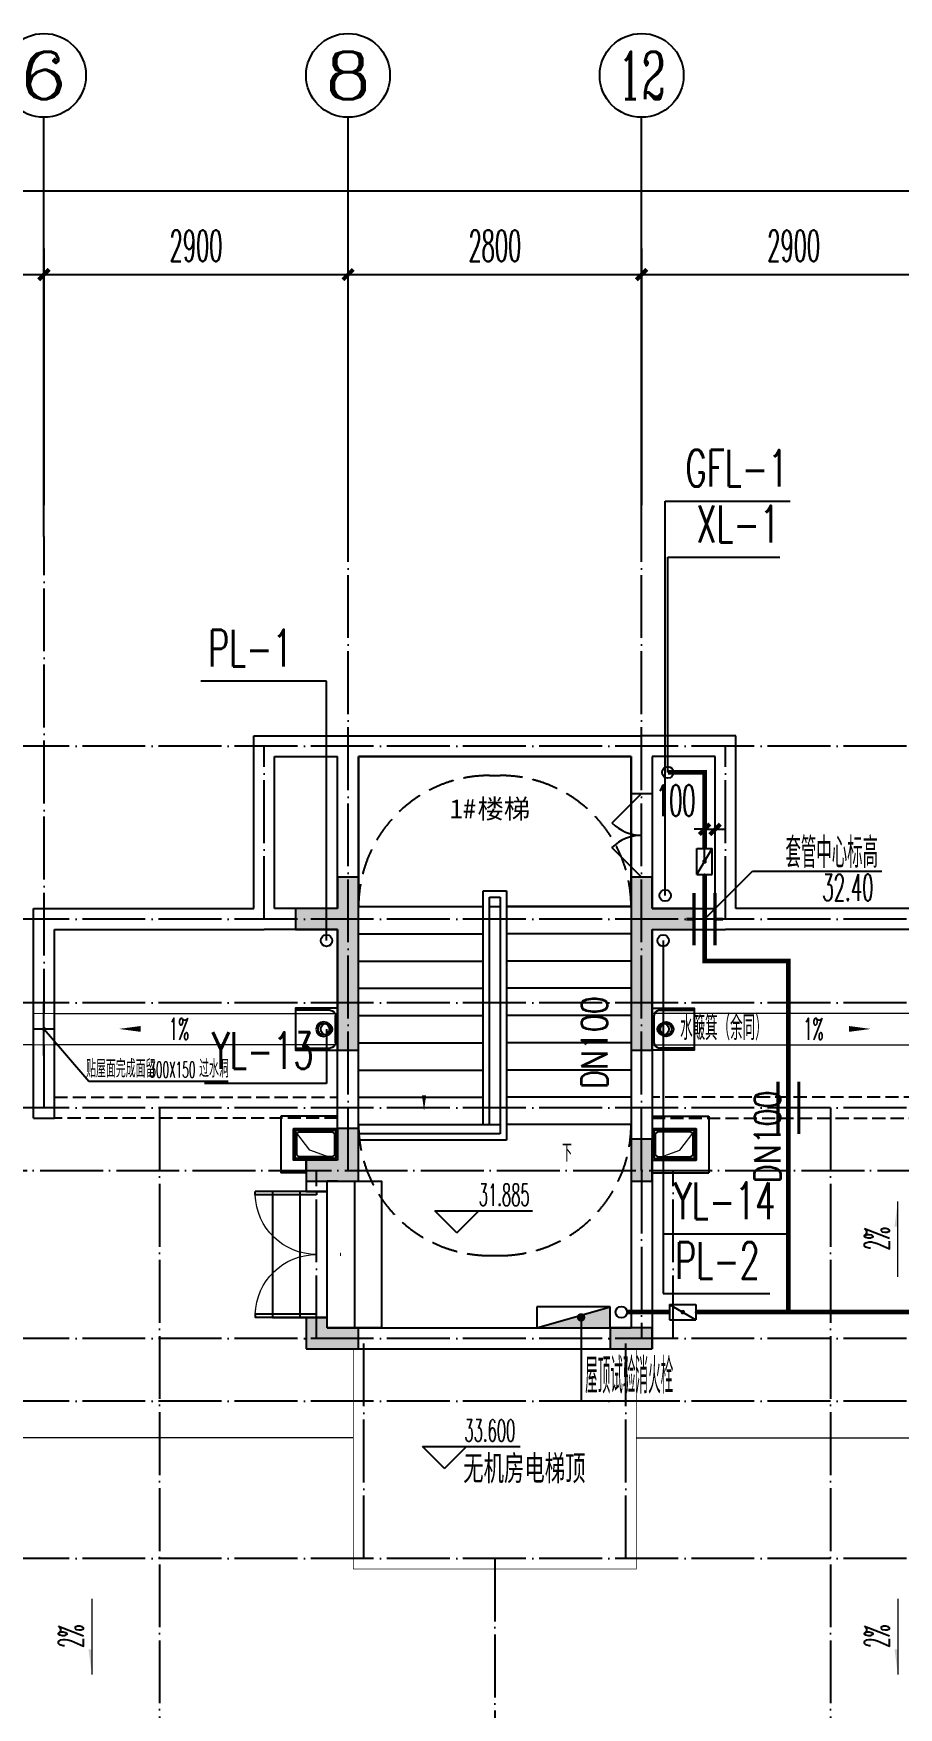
# Model space of a CAD drawing. Extents: x 27938 to 1507990, y 110129 to 923079.
# Drawn here: x 836017 to 844267, y 289993 to 305965 of the extents above; entities that cross this region are included whole.
import ezdxf
from ezdxf.enums import TextEntityAlignment as Align

# ---------------------------------------------------------------- set-up
doc = ezdxf.new("R2010")
doc.units = 0
doc.header["$LTSCALE"] = 1000
doc.header["$MEASUREMENT"] = 0
for name, pattern in [('__DASH', [0.35, 0.25, -0.1]), ('DASH', [0.35, 0.25, -0.1]), ('DOTE', [2.42, 2, -0.2, 0.02, -0.2])]:
    doc.linetypes.add(name, pattern=pattern)
for name, color, linetype in [('$RECOVER_210609100354-0', 7, 'Continuous'), ('AXIS', 3, 'Continuous'), ('AXIS_TEXT', 7, 'Continuous'), ('COLUMN', 9, 'Continuous'), ('DIM_ELEV', 3, 'Continuous'), ('DIM_LEAD', 3, 'Continuous'), ('DIM_SYMB', 3, 'Continuous'), ('DIM_不分区消火栓', 1, 'Continuous'), ('DIM_管井排水', 5, 'Continuous'), ('DIM_雨水', 4, 'Continuous'), ('DIM_餐饮排水', 31, 'Continuous'), ('DOOR_FIRE_TEXT', 7, 'Continuous'), ('DOTE', 1, 'Continuous'), ('EQUIP_消火栓', 7, 'Continuous'), ('LVTRY', 6, 'Continuous'), ('PIPE-不分区消火栓', 1, 'TG_X'), ('PUB_HATCH', 8, 'Continuous'), ('PUB_TEXT', 4, 'Continuous'), ('S-COLU-LINE1', 6, 'Continuous'), ('STAIR', 2, 'Continuous'), ('TEXT_不分区消火栓', 7, 'Continuous'), ('VALVE_不分区消火栓', 7, 'Continuous'), ('VPIPE-不分区消火栓', 1, 'Continuous'), ('VPIPE-管井排水', 210, 'GF'), ('VPIPE-雨水', 4, 'Y'), ('VPIPE-餐饮排水', 41, 'P'), ('WALL', 9, 'Continuous'), ('WINDOW', 4, 'Continuous'), ('机电标识类', 1, 'Continuous'), ('污水', 3, 'Continuous'), ('管', 193, 'Continuous')]:
    doc.layers.add(name, color=color, linetype=linetype)
doc.layers.add('平面-排水沟', color=86, linetype='Continuous', lineweight=15)
doc.layers.add('立面-洞口示意', color=152, linetype='Continuous', lineweight=13)
doc.styles.add('_TCH_AXIS', font='COMPLEX', dxfattribs={"bigfont": 'GBCBIG'})
doc.styles.add('_TCH_DIM', font='SIMPLEX.shx', dxfattribs={"width": 0.7, "bigfont": 'GBCBIG.shx'})
doc.styles.add('_TCH_DIM_T3', font='SIMPLEX.shx', dxfattribs={"width": 0.494118, "bigfont": 'GBCBIG.shx'})
doc.styles.add('_TCH_WINDOW', font='SIMPLEX.shx', dxfattribs={"width": 0.7, "height": 3.5, "bigfont": 'GBCBIG.shx'})
doc.styles.add('_TWT_PIPEDN', font='SIMPLEX', dxfattribs={"width": 0.8, "height": 3.5, "bigfont": 'HZTXT'})
doc.styles.add('_TWT_SERIAL', font='SIMPLEX', dxfattribs={"width": 0.8, "height": 3.5, "bigfont": 'HZTXT'})
doc.styles.add('COMPLEX', font='COMPLEX')
doc.styles.add('DIM_FONT_T3', font='SIMPLEX', dxfattribs={"width": 0.705882, "bigfont": 'GBCBIG'})
doc.styles.get("Standard").update_dxf_attribs({"font": 'gbenor.shx', "bigfont": 'gbcbig.shx'})
doc.styles.add('TG_LINETYPE', font='SIMPLEX', dxfattribs={"width": 0.8, "height": 3, "bigfont": 'HZTXT'})
doc.styles.add('黑体', font='simhei.ttf')
doc.linetypes.add('GF', pattern='A,3,-0.2,["GF",Standard,S=0.25,R=0,X=-0.1,Y=-0.115],-0.35', length=3.55)
doc.linetypes.add('P', pattern='A,3,-0.2,["P",Standard,S=0.25,R=0,X=-0.1,Y=-0.115],-0.2', length=3.4)
doc.linetypes.add('TG_X', pattern='A,2,-0.229,["X",TG_LINETYPE,S=0.1,R=0,X=-0.229,Y=-0.15],0', length=2.229)
doc.linetypes.add('Y', pattern='A,3,-0.2,["Y",Standard,S=0.25,R=0,X=-0.1,Y=-0.115],-0.2', length=3.4)
doc.dimstyles.new('_TCH_ARCH&&100', dxfattribs={"dimtxt": 297.5, "dimasz": 100, "dimexe": 250, "dimexo": 300, "dimgap": 126.25, "dimtad": 1, "dimdec": 0, "dimzin": 0, "dimdsep": 46, "dimtxsty": '_TCH_DIM_T3', "dimblk": 'ARCHTICK', "dimcen": 0.09, "dimclrt": 4, "dimazin": 2, "dimtfac": 1, "dimtdec": 0, "dimtix": 1, "dimtmove": 2, "dimatfit": 3, "dimfxl": 100, "dimtolj": 1, "dimtzin": 0, "dimarcsym": 0})
doc.dimstyles.new('_TWT_ARCH&&100', dxfattribs={"dimtxt": 297.5, "dimasz": 100, "dimexe": 250, "dimexo": 300, "dimgap": 126.25, "dimtad": 1, "dimdec": 0, "dimzin": 0, "dimdsep": 46, "dimtxsty": '_TCH_DIM_T3', "dimblk": 'ARCHTICK', "dimcen": 0.09, "dimclrt": 7, "dimazin": 2, "dimtfac": 1, "dimtdec": 0, "dimtix": 1, "dimtmove": 2, "dimatfit": 3, "dimfxl": 1, "dimtolj": 1, "dimtzin": 0, "dimarcsym": 0})

# ---------------------------------------------------------------- blocks, each defined once
blk = doc.blocks.new('GDGDGDSDA')
at = {"layer": 'DOTE', "color": 0, "linetype": 'DOTE', "ltscale": 0.3}
for p, q in [((427535, 370658), (427535, 376108)), ((430435, 370059), (430435, 376108)), ((433235, 370059), (433235, 376108)), ((471335, 374108), (417335, 374108)), ((429635, 372458), (429635, 374108)), ((434035, 372458), (434035, 374108)), ((471335, 372458), (417335, 372458)), ((471335, 371658), (417335, 371658)), ((471335, 370658), (417335, 370658)), ((428635, 370658), (428635, 359558)), ((435035, 370658), (435035, 359558)), ((417335, 370059), (471335, 370059)), ((430135, 368458), (430135, 370058)), ((433535, 368458), (433535, 370058)), ((471335, 368458), (417335, 368458)), ((430585, 366358), (430585, 368458)), ((433085, 366358), (433085, 368458)), ((471335, 367858), (417335, 367858)), ((471335, 366358), (417335, 366358)), ((431835, 366358), (431835, 359558))]:
    blk.add_line(p, q, dxfattribs=at)
blk = doc.blocks.new('A$C3EB2330C')
at = {"layer": '管'}
for p, q in [((0, 380), (330, 380)), ((380, 330), (380, 70)), ((330, 20), (0, 20))]:
    blk.add_line(p, q, dxfattribs=at)
blk.add_lwpolyline([(400, 400), (400, 0), (0, 0), (0, 400)], close=True, dxfattribs=at)
for centre, start, end in [((330, 330), 0, 90), ((330, 70), 270, 360)]:
    blk.add_arc(centre, 50, start, end, dxfattribs=at)
blk.add_ellipse((267, 200), major_axis=(-49.5, -49.5), ratio=1, start_param=-0.785398, end_param=5.497787, dxfattribs=at)
blk = doc.blocks.new('FGSDFHGFDADW')
at = {"layer": 'PUB_HATCH'}
for points in [[(546716, 297415), (546716, 296265), (546916, 296265), (546916, 297915), (546716, 297915), (546716, 297615), (546316, 297615), (546316, 297415)], [(549717, 297415), (550117, 297415), (550117, 297615), (549717, 297615), (549717, 297915), (549517, 297915), (549517, 296265), (549717, 296265)], [(546917, 295016), (546917, 295516), (546717, 295516), (546717, 295216), (546417, 295216), (546417, 295016)], [(549517, 295416), (549517, 295016), (549717, 295016), (549717, 295216), (549717, 295216), (549717, 295416)], [(546417, 293415), (546917, 293415), (546917, 293615), (546617, 293615), (546617, 293715), (546417, 293715)], [(549317, 293415), (549717, 293415), (549717, 293615), (549517, 293615), (549517, 293615), (549317, 293615)]]:
    blk.add_hatch(color=256, dxfattribs=at).paths.add_polyline_path(points)
at = {"layer": 'COLUMN', "color": 6}
for p, q in [((546916, 297915), (546716, 297915)), ((546716, 297915), (546716, 297615)), ((546916, 296265), (546916, 297915)), ((549717, 297915), (549517, 297915)), ((549517, 297915), (549517, 296265)), ((549717, 297615), (549717, 297915)), ((546716, 297615), (546316, 297615)), ((546316, 297615), (546316, 297415)), ((550117, 297615), (549717, 297615)), ((550117, 297415), (550117, 297615)), ((546316, 297415), (546716, 297415)), ((546716, 297415), (546716, 296265)), ((549717, 297415), (550117, 297415)), ((549717, 296265), (549717, 297415)), ((546716, 296265), (546916, 296265)), ((549517, 296265), (549717, 296265))]:
    blk.add_line(p, q, dxfattribs=at)
at = {"layer": 'S-COLU-LINE1'}
for p, q in [((546917, 295516), (546717, 295516)), ((546717, 295516), (546717, 295216)), ((546917, 295016), (546917, 295516)), ((549517, 295416), (549517, 295016)), ((549717, 295416), (549517, 295416)), ((549717, 295216), (549717, 295416)), ((546717, 295216), (546417, 295216)), ((546417, 295216), (546417, 295016)), ((549717, 295016), (549717, 295216)), ((549717, 295216), (549717, 295216)), ((546417, 295016), (546917, 295016)), ((549517, 295016), (549717, 295016)), ((549717, 295016), (549717, 295016)), ((546617, 293715), (546417, 293715)), ((546417, 293715), (546417, 293415)), ((546617, 293615), (546617, 293715)), ((546917, 293615), (546617, 293615)), ((546917, 293415), (546917, 293615)), ((549517, 293615), (549317, 293615)), ((549317, 293615), (549317, 293415)), ((549717, 293615), (549517, 293615)), ((549517, 293615), (549517, 293615)), ((549717, 293415), (549717, 293615)), ((546417, 293415), (546917, 293415)), ((549317, 293415), (549717, 293415))]:
    blk.add_line(p, q, dxfattribs=at)
blk = doc.blocks.new('GDGDGDGRGD')
at = {"linetype": '__DASH', "ltscale": 0.1}
blk.add_wipeout([(428917, 296115), (428717, 296115), (428717, 295815), (428917, 295815)], dxfattribs=at).dxf.layer = '污水'
at = {"layer": '机电标识类', "color": 250, "linetype": 'DASH', "ltscale": 400}
for p, q in [((428817, 295715), (428817, 296215)), ((428917, 295965), (428717, 295965))]:
    blk.add_line(p, q, dxfattribs=at)
at = {"layer": '污水', "linetype": '__DASH', "ltscale": 0.1, "const_width": 10}
blk.add_lwpolyline([(428917, 296115), (428717, 296115), (428717, 295815), (428917, 295815)], close=True, dxfattribs=at)
blk = doc.blocks.new('A$C1BAD4CCC')
at = {"layer": 'PUB_HATCH'}
blk.add_hatch(color=256, dxfattribs=at).paths.add_polyline_path([(15, -15), (15, -285), (155, -285), (155, -270), (50, -270), (30, -250), (30, -50), (50, -30), (370, -30), (390, -50), (390, -250), (370, -270), (265, -270), (265, -285), (405, -285), (405, -15)])
at = {"layer": 'LVTRY', "color": 1}
for p, q in [((155, -270), (155, -285)), ((265, -270), (265, -285))]:
    blk.add_line(p, q, dxfattribs=at)
for points in [[(420, 0), (0, 0), (0, -300), (420, -300)], [(405, -15), (15, -15), (15, -285), (405, -285)], [(50, -270), (370, -270), (390, -250), (390, -50), (370, -30), (50, -30), (30, -50), (30, -250), (50, -270)]]:
    blk.add_lwpolyline(points, close=True, dxfattribs=at)
at = {"layer": '立面-洞口示意'}
blk.add_lwpolyline([(420, 0), (156, -94), (0, -300)], dxfattribs=at)
blk = doc.blocks.new('$DorLib2D$00000116')
at = {"color": 0}
for p, q in [((-0.5, 0), (-0.146, 0.354)), ((0.5, 0), (0.146, 0.354))]:
    blk.add_line(p, q, dxfattribs=at)
for centre, start, end in [((-0.5, 0), 0, 45), ((0.5, 0), 135, 180)]:
    blk.add_arc(centre, 0.5, start, end, dxfattribs=at)
blk = doc.blocks.new('A$C0B0123C2')
blk.add_lwpolyline([(0, 800), (200, 800), (200, 0), (0, 0)], close=True)
at = {"layer": 'WINDOW'}
for p, q in [((0, 800), (0, 0)), ((200, 800), (200, 0))]:
    blk.add_line(p, q, dxfattribs=at)
at = {"layer": 'WINDOW', "xscale": -800, "yscale": -800, "zscale": -800, "rotation": 270.0000100699408}
blk.add_blockref('$DorLib2D$00000116', (100, 400), dxfattribs=at)
blk = doc.blocks.new('_ArchTick')
at = {"color": 0, "linetype": 'ByBlock', "const_width": 0.4}
blk.add_lwpolyline([(-0.5, -0.5), (0.5, 0.5)], dxfattribs=at)
blk = doc.blocks.new('*D968')
at = {"layer": 'AXIS', "color": 0, "lineweight": -2}
for p, q in [((834417, 301465), (834417, 303915)), ((836117, 301465), (836117, 303915)), ((834417, 303665), (836117, 303665))]:
    blk.add_line(p, q, dxfattribs=at)
at = {"layer": 'Defpoints', "color": 0}
for p in [(836117, 303665), (834417, 301165), (836117, 301165)]:
    blk.add_point(p, dxfattribs=at)
at = {"layer": 'AXIS', "color": 0, "lineweight": -2, "xscale": 100, "yscale": 100, "zscale": 100, "rotation": 180}
blk.add_blockref('_ArchTick', (834417, 303665), dxfattribs=at)
at = {"layer": 'AXIS', "color": 0, "lineweight": -2, "xscale": 100, "yscale": 100, "zscale": 100}
blk.add_blockref('_ArchTick', (836117, 303665), dxfattribs=at)
at = {"layer": 'AXIS', "color": 4, "insert": (835267, 303940), "char_height": 297.5, "attachment_point": 5, "style": '_TCH_DIM_T3'}
blk.add_mtext('\\A1;1700', dxfattribs=at)
blk = doc.blocks.new('*D969')
at = {"layer": 'AXIS', "color": 0, "lineweight": -2}
for p, q in [((836117, 301465), (836117, 303915)), ((839017, 301465), (839017, 303915)), ((836117, 303665), (839017, 303665))]:
    blk.add_line(p, q, dxfattribs=at)
at = {"layer": 'Defpoints', "color": 0}
for p in [(839017, 303665), (836117, 301165), (839017, 301165)]:
    blk.add_point(p, dxfattribs=at)
at = {"layer": 'AXIS', "color": 0, "lineweight": -2, "xscale": 100, "yscale": 100, "zscale": 100, "rotation": 180}
blk.add_blockref('_ArchTick', (836117, 303665), dxfattribs=at)
at = {"layer": 'AXIS', "color": 0, "lineweight": -2, "xscale": 100, "yscale": 100, "zscale": 100}
blk.add_blockref('_ArchTick', (839017, 303665), dxfattribs=at)
at = {"layer": 'AXIS', "color": 4, "insert": (837567, 303940), "char_height": 297.5, "attachment_point": 5, "style": '_TCH_DIM_T3'}
blk.add_mtext('\\A1;2900', dxfattribs=at)
blk = doc.blocks.new('*D970')
at = {"layer": 'AXIS', "color": 0, "lineweight": -2}
for p, q in [((839017, 301465), (839017, 303915)), ((841817, 301465), (841817, 303915)), ((839017, 303665), (841817, 303665))]:
    blk.add_line(p, q, dxfattribs=at)
at = {"layer": 'Defpoints', "color": 0}
for p in [(841817, 303665), (839017, 301165), (841817, 301165)]:
    blk.add_point(p, dxfattribs=at)
at = {"layer": 'AXIS', "color": 0, "lineweight": -2, "xscale": 100, "yscale": 100, "zscale": 100, "rotation": 180}
blk.add_blockref('_ArchTick', (839017, 303665), dxfattribs=at)
at = {"layer": 'AXIS', "color": 0, "lineweight": -2, "xscale": 100, "yscale": 100, "zscale": 100}
blk.add_blockref('_ArchTick', (841817, 303665), dxfattribs=at)
at = {"layer": 'AXIS', "color": 4, "insert": (840417, 303940), "char_height": 297.5, "attachment_point": 5, "style": '_TCH_DIM_T3'}
blk.add_mtext('\\A1;2800', dxfattribs=at)
blk = doc.blocks.new('*D971')
at = {"layer": 'AXIS', "color": 0, "lineweight": -2}
for p, q in [((841817, 301465), (841817, 303915)), ((844717, 301465), (844717, 303915)), ((841817, 303665), (844717, 303665))]:
    blk.add_line(p, q, dxfattribs=at)
at = {"layer": 'Defpoints', "color": 0}
for p in [(844717, 303665), (841817, 301165), (844717, 301165)]:
    blk.add_point(p, dxfattribs=at)
at = {"layer": 'AXIS', "color": 0, "lineweight": -2, "xscale": 100, "yscale": 100, "zscale": 100, "rotation": 180}
blk.add_blockref('_ArchTick', (841817, 303665), dxfattribs=at)
at = {"layer": 'AXIS', "color": 0, "lineweight": -2, "xscale": 100, "yscale": 100, "zscale": 100}
blk.add_blockref('_ArchTick', (844717, 303665), dxfattribs=at)
at = {"layer": 'AXIS', "color": 4, "insert": (843267, 303940), "char_height": 297.5, "attachment_point": 5, "style": '_TCH_DIM_T3'}
blk.add_mtext('\\A1;2900', dxfattribs=at)
blk = doc.blocks.new('*D976')
at = {"layer": 'AXIS', "color": 0, "lineweight": -2}
for p, q in [((827217, 301465), (827217, 304715)), ((878617, 301465), (878617, 304715)), ((827217, 304465), (878617, 304465))]:
    blk.add_line(p, q, dxfattribs=at)
at = {"layer": 'Defpoints', "color": 0}
for p in [(878617, 304465), (827217, 301165), (878617, 301165)]:
    blk.add_point(p, dxfattribs=at)
at = {"layer": 'AXIS', "color": 0, "lineweight": -2, "xscale": 100, "yscale": 100, "zscale": 100, "rotation": 180}
blk.add_blockref('_ArchTick', (827217, 304465), dxfattribs=at)
at = {"layer": 'AXIS', "color": 0, "lineweight": -2, "xscale": 100, "yscale": 100, "zscale": 100}
blk.add_blockref('_ArchTick', (878617, 304465), dxfattribs=at)
at = {"layer": 'AXIS', "color": 4, "insert": (852917, 304740), "char_height": 297.5, "attachment_point": 5, "style": '_TCH_DIM_T3'}
blk.add_mtext('\\A1;51400', dxfattribs=at)
blk = doc.blocks.new('_AXISO')
blk.add_circle((0, 0), 0.5)
at = {"layer": 'AXIS_TEXT', "style": 'COMPLEX', "width": 1.041667}
blk.add_attdef('A', text='', height=0.56, dxfattribs=at).set_placement((-0.25, -0.28), (0.25, -0.28), align=Align.FIT)
blk = doc.blocks.new('$DorLib2D$00000002')
for p, q in [((-0.5, 0), (-0.5, 0.4875)), ((-0.475, 0.4875), (-0.5, 0.4875)), ((-0.475, 0), (-0.475, 0.4875)), ((0.475, 0), (0.475, 0.4875)), ((0.475, 0.4875), (0.5, 0.4875)), ((0.5, 0), (0.5, 0.4875)), ((-0.5, 0), (-0.475, 0)), ((0.5, 0), (0.475, 0))]:
    blk.add_line(p, q)
at = {"lineweight": 13}
for centre, start, end in [((-0.4875, 0), 0, 88.53072), ((0.4875, 0), 91.46928, 180)]:
    blk.add_arc(centre, 0.4875, start, end, dxfattribs=at)
blk = doc.blocks.new('$TwtSys$00000434')
for p, q in [((-0.5, 0.5), (-0.5, -0.5)), ((-0.5, -0.5), (0.5, 0.5)), ((0.5, 0.5), (-0.5, 0.5)), ((0.5, -0.5), (0.5, 0.5)), ((-0.5, -0.5), (0.5, -0.5))]:
    blk.add_line(p, q)
blk.add_solid([(0.5, -0.5), (0.5, 0.5), (-0.5, -0.5)])
blk = doc.blocks.new('*D1186')
at = {"layer": 'Defpoints', "color": 0}
for p in [(842517, 298372), (842417, 297765), (842517, 297765)]:
    blk.add_point(p, dxfattribs=at)
at = {"layer": 'DIM_不分区消火栓', "color": 0, "lineweight": -2}
for p, q in [((842417, 298065), (842417, 298622)), ((842517, 298065), (842517, 298622)), ((842417, 298372), (842317, 298372)), ((842417, 298372), (842517, 298372)), ((842517, 298372), (842617, 298372))]:
    blk.add_line(p, q, dxfattribs=at)
at = {"layer": 'DIM_不分区消火栓', "color": 0, "lineweight": -2, "xscale": 100, "yscale": 100, "zscale": 100}
blk.add_blockref('_ArchTick', (842417, 298372), dxfattribs=at)
at = {"layer": 'DIM_不分区消火栓', "color": 0, "lineweight": -2, "xscale": 100, "yscale": 100, "zscale": 100, "rotation": 180}
blk.add_blockref('_ArchTick', (842517, 298372), dxfattribs=at)
at = {"layer": 'DIM_不分区消火栓', "color": 7, "insert": (842142, 298647), "char_height": 297.5, "attachment_point": 5, "style": '_TCH_DIM_T3'}
blk.add_mtext('\\A1;100', dxfattribs=at)
blk = doc.blocks.new('$VALVE$00000553')
at = {"const_width": 30}
for points in [[(0, 100), (0, 175)], [(0, 100), (-250, 100), (-250, 100)], [(0, 100), (250, 100), (250, 100)], [(-250, -100), (-250, -100), (0, -100)], [(250, -100), (250, -100), (0, -100)], [(0, -175), (0, -100)]]:
    blk.add_lwpolyline(points, dxfattribs=at)
blk = doc.blocks.new('$VALVE$00000316')
for p, q in [((-125, 72), (125, -72)), ((-125, 72), (-125, -72)), ((-125, 72), (125, 72)), ((125, 72), (125, -72)), ((-125, -72), (125, -72))]:
    blk.add_line(p, q)
at = {"const_width": 21.1}
blk.add_lwpolyline([(-11, 0, 1), (11, 0, 1)], format="xyb", close=True, dxfattribs=at)
for p in [(-125, 0), (125, 0)]:
    blk.add_point(p)
at = {"color": 7, "flags": 9}
for tag in ['XSIZE', 'YSIZE']:
    blk.add_attdef(tag, (0, 0), '', height=0.5, dxfattribs=at)

msp = doc.modelspace()

# ---------------------------------------------------------------- hatches: boundary and pattern name
at = {"layer": 'PIPE-不分区消火栓'}
for points in [[(842416.6, 298915.4), (842416.6, 298937.9), (842439.1, 298937.9)], [(842416.6, 298915.4), (842439.1, 298915.4), (842439.1, 298937.9)], [(842416.6, 297115.4), (842394.1, 297115.4), (842394.1, 297092.9)], [(842416.6, 297115.4), (842416.6, 297092.9), (842394.1, 297092.9)], [(843216.6, 297115.4), (843216.6, 297137.9), (843239.1, 297137.9)], [(843216.6, 297115.4), (843239.1, 297115.4), (843239.1, 297137.9)]]:
    msp.add_hatch(color=256, dxfattribs=at).paths.add_polyline_path(points)
at = {"layer": '平面-排水沟'}
for points in [[(844260.2, 294822.1), (844260.2, 294582.1), (844228.2, 294582.1)], [(836573, 290308.6), (836573, 290548.6), (836541, 290548.6)], [(844260.2, 290308.6), (844260.2, 290548.6), (844228.2, 290548.6)]]:
    msp.add_hatch(color=8, dxfattribs=at).paths.add_polyline_path(points)

# ---------------------------------------------------------------- linework, layer by layer
at = {"layer": '$RECOVER_210609100354-0', "color": 8, "const_width": 8}
msp.add_lwpolyline([(839066.6, 293415.3), (839066.6, 291315.3), (841766.6, 291315.3), (841766.6, 293415.3)], dxfattribs=at)
at = {"const_width": 30}
for points in [[(843116.6, 295715.4), (843116.6, 295965.4), (843116.6, 295965.4)], [(843316.6, 295965.4), (843316.6, 295965.4), (843316.6, 295715.4)], [(843116.6, 295715.4), (843116.6, 295465.4), (843116.6, 295465.4)], [(843316.6, 295465.4), (843316.6, 295465.4), (843316.6, 295715.4)]]:
    msp.add_lwpolyline(points, dxfattribs=at)
at = {"layer": 'AXIS', "color": 8}
for p, q in [((836116.6, 301165.4), (836116.6, 305165.4)), ((839016.6, 301165.4), (839016.6, 305165.4)), ((841816.6, 301165.4), (841816.6, 305165.4))]:
    msp.add_line(p, q, dxfattribs=at)
at = {"layer": 'DIM_ELEV', "color": 8}
for p, q in [((840053.7, 294521.5), (839843.7, 294731.5)), ((839843.7, 294731.5), (840774.6, 294731.5)), ((840053.7, 294521.5), (840263.7, 294731.5)), ((839936.7, 292272.5), (839726.7, 292482.5)), ((839726.7, 292482.5), (840657.6, 292482.5)), ((839936.7, 292272.5), (840146.7, 292482.5))]:
    msp.add_line(p, q, dxfattribs=at)
at = {"layer": 'DIM_LEAD', "color": 8}
msp.add_line((836543, 295969), (837872.2, 295969), dxfattribs=at)
at = {"layer": 'DIM_SYMB', "color": 8}
msp.add_lwpolyline([(841091.6, 295425.4, 0, 0, 0), (841091.6, 298350.4, 0, 0, 0), (839741.6, 298350.4, 0, 0, 0), (839741.6, 295685.4, 0, 40, 0), (839741.6, 295835.4, 0, 0, 0)], format="xyseb", dxfattribs=at)
at = {"layer": 'DIM_不分区消火栓'}
for p, q in [((842066.6, 298915.4), (842066.6, 300970.2)), ((842066.6, 300970.2), (843133.8, 300970.2)), ((841239.4, 293715.4), (841239.4, 292917.7)), ((841239.4, 292917.7), (842181.4, 292917.7))]:
    msp.add_line(p, q, dxfattribs=at)
at = {"layer": 'DIM_不分区消火栓', "color": 7}
for p, q in [((842416.6, 297515.4), (842875.3, 297974.1)), ((842875.3, 297974.1), (844107.1, 297974.1))]:
    msp.add_line(p, q, dxfattribs=at)
at = {"layer": 'DIM_不分区消火栓', "const_width": 40}
msp.add_lwpolyline([(841239.4, 293735.4, 1), (841239.4, 293695.4, 1)], format="xyb", close=True, dxfattribs=at)
at = {"layer": 'DIM_管井排水'}
for p, q in [((842041.6, 297740.4), (842041.6, 301502.1)), ((842041.6, 301502.1), (843233.3, 301502.1))]:
    msp.add_line(p, q, dxfattribs=at)
at = {"layer": 'DIM_雨水'}
for p, q in [((838811.6, 296465.4), (838811.6, 295946.4)), ((842021.6, 296465.4), (842021.6, 294512.9)), ((838811.6, 295946.4), (837647.5, 295946.4)), ((842021.6, 294512.9), (843195.7, 294512.9))]:
    msp.add_line(p, q, dxfattribs=at)
at = {"layer": 'DIM_餐饮排水'}
for p, q in [((838811.4, 299785.9), (837611.3, 299785.9)), ((838811.4, 297310.4), (838811.4, 299785.9)), ((842021.8, 297310.4), (842021.8, 293944.1)), ((842021.8, 293944.1), (843038.3, 293944.1))]:
    msp.add_line(p, q, dxfattribs=at)
at = {"layer": 'DOTE', "color": 169, "linetype": 'DOTE', "ltscale": 0.3}
msp.add_line((841816.6, 295115.6), (841816.6, 293515.4), dxfattribs=at)
at = {"layer": 'PIPE-不分区消火栓', "ltscale": 0.5, "const_width": 45}
for points in [[(842066.6, 298915.4), (842416.6, 298915.4)], [(842416.6, 298190.2), (842416.6, 298915.4)], [(842416.6, 297115.4), (842416.6, 297940.5)], [(842416.6, 297115.4), (843216.6, 297115.4)], [(843216.6, 293765.4), (843216.6, 297115.4)], [(841678.2, 293765.4), (842084, 293765.4)], [(842336.4, 293765.4), (843216.6, 293765.4)], [(843216.6, 293765.4), (862616.6, 293765.4)]]:
    msp.add_lwpolyline(points, dxfattribs=at)
at = {"layer": 'STAIR', "color": 8}
for p, q in [((841716.6, 299065.4), (839116.6, 299065.4)), ((839116.6, 299065.4), (839116.6, 297635.4)), ((841716.6, 297635.4), (841716.6, 299065.4)), ((840306.6, 295555.4), (840306.6, 297785.4)), ((840306.6, 297785.4), (840526.6, 297785.4)), ((840526.6, 297785.4), (840526.6, 295405.4)), ((839116.6, 295555.4), (839116.6, 297635.4)), ((839116.6, 297635.4), (840306.6, 297635.4)), ((839116.6, 297635.4), (840306.6, 297635.4)), ((840366.6, 295555.4), (840366.6, 297725.4)), ((840366.6, 297725.4), (840466.6, 297725.4)), ((840366.6, 295555.4), (840366.6, 297635.4)), ((840366.6, 297635.4), (840466.6, 297635.4)), ((840466.6, 297725.4), (840466.6, 295465.4)), ((840466.6, 297635.4), (840466.6, 295555.4)), ((841716.6, 297635.4), (840526.6, 297635.4)), ((840526.6, 297635.4), (841716.6, 297635.4)), ((841716.6, 297635.4), (841716.6, 295555.4)), ((839116.6, 297375.4), (840306.6, 297375.4)), ((841716.6, 297375.4), (840526.6, 297375.4)), ((839116.6, 297115.4), (840306.6, 297115.4)), ((841716.6, 297115.4), (840526.6, 297115.4)), ((839116.6, 296855.4), (840306.6, 296855.4)), ((841716.6, 296855.4), (840526.6, 296855.4)), ((839116.6, 296595.4), (840306.6, 296595.4)), ((841716.6, 296595.4), (840526.6, 296595.4)), ((839116.6, 296335.4), (840306.6, 296335.4)), ((841716.6, 296335.4), (840526.6, 296335.4)), ((839116.6, 296075.4), (840306.6, 296075.4)), ((841716.6, 296075.4), (840526.6, 296075.4)), ((839116.6, 295815.4), (840306.6, 295815.4)), ((841716.6, 295815.4), (840526.6, 295815.4)), ((839116.6, 295555.4), (840306.6, 295555.4)), ((840306.6, 295555.4), (840366.6, 295555.4)), ((840306.6, 295555.4), (840366.6, 295555.4)), ((840366.6, 295555.4), (840466.6, 295555.4)), ((841716.6, 295555.4), (840526.6, 295555.4)), ((840466.6, 295465.4), (839116.6, 295465.4)), ((839116.6, 295405.4), (839116.6, 295465.4)), ((840526.6, 295405.4), (839116.6, 295405.4)), ((838816.6, 293715.4), (838816.6, 294915.4))]:
    msp.add_line(p, q, dxfattribs=at)
at = {"layer": 'STAIR', "color": 8, "linetype": 'DASH'}
for points in [[(839116.6, 297635.4, -0.4142136), (840366.6, 298885.4), (840466.6, 298885.4, -0.4142136), (841716.6, 297635.4)], [(839116.6, 295555.4, 0.4142136), (840366.6, 294305.4), (840466.6, 294305.4, 0.4142136), (841716.6, 295555.4)]]:
    msp.add_lwpolyline(points, format="xyb", dxfattribs=at)
at = {"layer": 'STAIR', "color": 8}
for points in [[(838816.6, 295015.4), (839076.6, 295015.4), (839076.6, 293615.4), (838816.6, 293615.4)], [(839076.6, 295015.4), (839336.6, 295015.4), (839336.6, 293615.4), (839076.6, 293615.4)], [(838556.6, 294915.4), (838296.6, 294915.4), (838296.6, 293715.4), (838556.6, 293715.4)], [(838816.6, 294915.4), (838556.6, 294915.4), (838556.6, 293715.4), (838816.6, 293715.4)]]:
    msp.add_lwpolyline(points, dxfattribs=at)
at = {"layer": 'VPIPE-不分区消火栓'}
for centre in [(842066.6, 298915.4), (841623.2, 293765.4)]:
    msp.add_circle(centre, 55, dxfattribs=at)
at = {"layer": 'VPIPE-管井排水'}
msp.add_circle((842041.6, 297740.4), 55, dxfattribs=at)
at = {"layer": 'VPIPE-雨水', "color": 8}
for centre in [(838784.1, 296465.4), (842049.1, 296465.4)]:
    msp.add_circle(centre, 55, dxfattribs=at)
at = {"layer": 'VPIPE-雨水'}
for centre in [(838811.6, 296465.4), (842021.6, 296465.4)]:
    msp.add_circle(centre, 55, dxfattribs=at)
at = {"layer": 'VPIPE-餐饮排水'}
for centre in [(838811.4, 297310.4), (842021.8, 297310.4)]:
    msp.add_circle(centre, 55, dxfattribs=at)
at = {"layer": 'WALL', "color": 8}
for p, q in [((838116.6, 299265.4), (839016.6, 299265.4)), ((838116.6, 297615.4), (838116.6, 299265.4)), ((839016.6, 299265.4), (841816.6, 299265.4)), ((842716.6, 299265.4), (841816.6, 299265.4)), ((842716.6, 297615.4), (842716.6, 299265.4)), ((838316.6, 299065.4), (838916.6, 299065.4)), ((838316.6, 297615.4), (838316.6, 299065.4)), ((838916.6, 297615.4), (838916.6, 299065.4)), ((839116.6, 299065.4), (841716.6, 299065.4)), ((839116.6, 297515.4), (839116.6, 299065.4)), ((841716.6, 299065.4), (841716.6, 297515.4)), ((842516.6, 299065.4), (841916.6, 299065.4)), ((841916.6, 299065.4), (841916.6, 297615.4)), ((842516.6, 297615.4), (842516.6, 299065.4)), ((836016.6, 297615.4), (838116.6, 297615.4)), ((838916.6, 297615.4), (838316.6, 297615.4)), ((841916.6, 297615.4), (842516.6, 297615.4)), ((844816.6, 297615.4), (842716.6, 297615.4)), ((836216.6, 297415.4), (838216.6, 297415.4)), ((838916.6, 297415.4), (838216.6, 297415.4)), ((838916.6, 295215.4), (838916.6, 297415.4)), ((839116.6, 295115.4), (839116.6, 297515.4)), ((841716.6, 297515.4), (841716.6, 293615.4)), ((841916.6, 297415.4), (842616.6, 297415.4)), ((841916.6, 297415.4), (841916.6, 293415.4)), ((844616.6, 297415.4), (842616.6, 297415.4)), ((836016.6, 295615.4), (836216.6, 295615.4)), ((838376.6, 295635.9), (838376.6, 295096.1)), ((838916.6, 295635.9), (838376.6, 295635.9)), ((838496.6, 295515.9), (838496.6, 295215.9)), ((838916.6, 295515.9), (838496.6, 295515.9)), ((838916.6, 295515.9), (838916.6, 295635.9)), ((841916.6, 295635.9), (842456.6, 295635.9)), ((841916.6, 295635.9), (841916.6, 295515.9)), ((841916.6, 295515.9), (842336.6, 295515.9)), ((842336.6, 295515.9), (842336.6, 295215.9)), ((842456.6, 295635.9), (842456.6, 295096)), ((838616.8, 295215.6), (838496.6, 295215.9)), ((838616.5, 295095.6), (838616.8, 295215.6)), ((838616.6, 295215.4), (838616.6, 294915.4)), ((838916.6, 295215.4), (838616.6, 295215.4)), ((841916.5, 295215.6), (842336.6, 295215.9)), ((841916.5, 295215.6), (841916.6, 295095.6)), ((838616.5, 295095.6), (838376.6, 295096.1)), ((838816.6, 294915.4), (838816.6, 295015.4)), ((838916.6, 295015.4), (838816.6, 295015.4)), ((838916.6, 295015.4), (838916.6, 295015.4)), ((838916.6, 295015.4), (839116.6, 295015.4)), ((839116.6, 295015.4), (839116.6, 295115.4)), ((841916.6, 295095.6), (842456.6, 295096)), ((838616.6, 294915.4), (838816.6, 294915.4)), ((838816.6, 293715.4), (838616.6, 293715.4)), ((838616.6, 293715.4), (838616.6, 293415.4)), ((838816.6, 293615.4), (838816.6, 293715.4)), ((838816.6, 293615.4), (841716.6, 293615.4)), ((838616.6, 293415.4), (841916.6, 293415.4))]:
    msp.add_line(p, q, dxfattribs=at)
at = {"layer": 'WINDOW', "color": 8, "linetype": 'DASH', "ltscale": 0.5}
for p, q in [((836216.6, 295815.4), (838916.6, 295815.4)), ((844616.6, 295815.4), (841916.6, 295815.4)), ((838916.6, 295615.4), (836216.6, 295615.4)), ((841916.6, 295615.4), (844616.6, 295615.4))]:
    msp.add_line(p, q, dxfattribs=at)
at = {"layer": '平面-排水沟', "color": 8}
for p, q in [((836216.6, 296615.4), (838916.6, 296615.4)), ((844616.6, 296615.4), (841916.6, 296615.4)), ((838916.6, 296315.4), (829816.6, 296315.4)), ((841916.6, 296315.4), (851016.6, 296315.4)), ((839066.6, 292565.4), (828016.6, 292565.4)), ((841766.6, 292565.4), (852916.6, 292565.4))]:
    msp.add_line(p, q, dxfattribs=at)
for points in [[(837238.1, 296467.5, 0, 0, 0), (836830.3, 296467.5, 0, 56, 0), (837040.3, 296467.5, 0, 0, 0)], [(843595.1, 296467.5, 0, 0, 0), (844002.9, 296467.5, 0, 56, 0), (843792.9, 296467.5, 0, 0, 0)]]:
    msp.add_lwpolyline(points, format="xyseb", dxfattribs=at)
for points in [[(844260.2, 294102.1), (844260.2, 294822.1)], [(836573, 291028.7), (836573, 290308.6)], [(844260.2, 291028.7), (844260.2, 290308.6)]]:
    msp.add_lwpolyline(points, dxfattribs=at)

# ---------------------------------------------------------------- block references
at = {"ltscale": 0.5}
msp.add_blockref('A$C0B0123C2', (841716.7, 297915.4), dxfattribs=at)
at = {"color": 8}
msp.add_blockref('FGSDFHGFDADW', (292200, 0), dxfattribs=at)
at = {"color": 8, "xscale": -1, "rotation": 180}
msp.add_blockref('A$C1BAD4CCC', (838496.6, 295215.9), dxfattribs=at)
at = {"color": 8, "rotation": 180.0000011675328}
msp.add_blockref('A$C1BAD4CCC', (842336.6, 295215.9), dxfattribs=at)
at = {"layer": 'AXIS', "color": 8}
ref = msp.add_blockref('_AXISO', (836116.6, 305565.4), dxfattribs=dict(at, xscale=800, yscale=800, zscale=800))
ref.add_attrib('A', '6', dxfattribs={"layer": 'AXIS_TEXT', "color": 8, "ltscale": 0.5, "height": 452.5, "style": '_TCH_AXIS', "width": 1.5}).set_placement((835890.3, 305339.1), (836342.9, 305339.1), align=Align.FIT)
ref = msp.add_blockref('_AXISO', (839016.6, 305565.4), dxfattribs=dict(at, xscale=800, yscale=800, zscale=800))
ref.add_attrib('A', '8', dxfattribs={"layer": 'AXIS_TEXT', "color": 8, "ltscale": 0.5, "height": 452.5, "style": '_TCH_AXIS', "width": 1.5}).set_placement((838790.3, 305339.1), (839242.9, 305339.1), align=Align.FIT)
ref = msp.add_blockref('_AXISO', (841816.6, 305565.4), dxfattribs=dict(at, xscale=800, yscale=800, zscale=800))
ref.add_attrib('A', '12', dxfattribs={"layer": 'AXIS_TEXT', "color": 8, "ltscale": 0.5, "height": 452.55, "style": '_TCH_AXIS', "width": 0.724138}).set_placement((841590.3, 305339.1), (842042.9, 305339.1), align=Align.FIT)
at = {"layer": 'DOTE', "color": 169}
msp.add_blockref('GDGDGDSDA', (408581.8, -74943), dxfattribs=at)
at = {"layer": 'EQUIP_消火栓', "xscale": 700, "yscale": 200, "zscale": 700}
msp.add_blockref('$TwtSys$00000434', (841166.6, 293715.4), dxfattribs=at)
at = {"layer": 'VALVE_不分区消火栓', "rotation": 90}
for name, p in [('$VALVE$00000316', (842416.6, 298065.4)), ('$VALVE$00000553', (842416.6, 297515.4))]:
    msp.add_blockref(name, p, dxfattribs=at)
at = {"layer": 'VALVE_不分区消火栓'}
msp.add_blockref('$VALVE$00000316', (842208.8, 293765.4), dxfattribs=at)
at = {"layer": 'WINDOW', "color": 8}
ref = msp.add_blockref('$DorLib2D$00000002', (838716.6, 294315.4), dxfattribs=dict(at, xscale=-1200, yscale=1200, zscale=-1200, rotation=90.00000000947153))
ref.add_attrib('A', 'GM1222', (838948.5, 294307.3), dxfattribs={"layer": 'DOOR_FIRE_TEXT', "color": 8, "ltscale": 0.5, "height": 5.95, "rotation": 90, "style": '_TCH_WINDOW', "width": 0.494118})
at = {"layer": '管', "color": 8, "xscale": -1, "rotation": 180}
msp.add_blockref('A$C3EB2330C', (838516.6, 296665.4), dxfattribs=at)
at = {"layer": '管', "color": 8, "rotation": 180}
msp.add_blockref('A$C3EB2330C', (842316.6, 296665.4), dxfattribs=at)

# ---------------------------------------------------------------- texts
at = {"layer": 'DIM_ELEV', "color": 7, "style": '_TCH_DIM', "width": 0.494118}
for s, p in [('31.885', (840263.6, 294780.5)), ('33.600', (840127, 292531.5))]:
    msp.add_text(s, height=208.25, dxfattribs=at).set_placement(p)
at = {"layer": 'DIM_LEAD', "color": 7, "style": '_TCH_DIM'}
for s, height, width, p in [('贴屋面完成面留', 168.79, 0.7, (836518.1, 296004)), ('300X150', 148.75, 0.494118, (837120.2, 296004)), ('过水洞', 168.79, 0.7, (837596.2, 296004))]:
    msp.add_text(s, height=height, dxfattribs=dict(at, width=width)).set_placement(p)
at = {"layer": 'DIM_SYMB', "color": 7, "style": '_TCH_DIM', "width": 0.7}
msp.add_text('下', height=168.8, dxfattribs=at).set_placement((841058.3, 295200.3))
at = {"layer": 'DIM_不分区消火栓', "color": 7}
for s, height, style, width, p in [('XL-1', 350, '_TWT_SERIAL', 0.64, (842338.4, 301110.2)), ('套管中心标高', 289.36, 'DIM_FONT_T3', 0.705882, (843188.8, 298004.1)), ('32.40', 255, 'DIM_FONT_T3', 0.49827, (843538.9, 297689.1)), ('屋顶试验消火栓', 337.59, '_TCH_DIM_T3', 0.494118, (841278, 292987.7))]:
    msp.add_text(s, height=height, dxfattribs=dict(at, style=style, width=width)).set_placement(p)
at = {"layer": 'DIM_管井排水', "color": 7, "style": '_TWT_SERIAL', "width": 0.64}
msp.add_text('GFL-1', height=350, dxfattribs=at).set_placement((842235.3, 301642.1))
at = {"layer": 'DIM_雨水', "color": 7, "style": '_TWT_SERIAL', "width": 0.64}
for s, p in [('YL-13', (837717.5, 296086.4)), ('YL-14', (842123, 294652.9))]:
    msp.add_text(s, height=350, dxfattribs=at).set_placement(p)
at = {"layer": 'DIM_餐饮排水', "color": 7, "style": '_TWT_SERIAL', "width": 0.64}
for s, p in [('PL-1', (837681.3, 299925.9)), ('PL-2', (842136.3, 294084.1))]:
    msp.add_text(s, height=350, dxfattribs=at).set_placement(p)
at = {"layer": 'PUB_TEXT', "color": 8, "style": '黑体'}
for s, p in [('楼梯', (840251.3, 298475.4)), ('1#', (839986.6, 298475.4))]:
    msp.add_text(s, height=184.01, dxfattribs=at).set_placement(p)
at = {"layer": 'PUB_TEXT', "color": 8, "style": '_TCH_DIM', "width": 0.7}
msp.add_text('水簸箕（余同）', height=236.31, dxfattribs=at).set_placement((842184.3, 296361.4))
at = {"layer": 'PUB_TEXT', "color": 8}
msp.add_text('无机房电梯顶', height=270.07, dxfattribs=at).set_placement((840114.7, 292133.2))
at = {"layer": 'TEXT_不分区消火栓', "style": '_TWT_PIPEDN', "width": 0.8}
for p in [(841491.6, 295897.5), (843141.6, 294997.5)]:
    msp.add_text('DN100', height=250, rotation=90, dxfattribs=at).set_placement(p)
at = {"layer": '平面-排水沟', "color": 7, "style": '_TCH_DIM', "width": 0.494118}
for p in [(837308.1, 296363.4), (843358.4, 296363.4)]:
    msp.add_text('1%', height=208.25, dxfattribs=at).set_placement(p)
for rotation, p in [(90.0006, (844180.1, 294355.7)), (90.00061, (836492.9, 290562.3)), (89.99939, (844180.1, 290562.3))]:
    msp.add_text('2%', height=238, rotation=rotation, dxfattribs=at).set_placement(p)

# ---------------------------------------------------------------- dimensions: what is measured, and where the dimension line sits
at = {"layer": 'AXIS', "color": 8}
for p1, p2, distance, picture, middle in [((827216.6, 301165.4), (878616.6, 301165.4), 3300, '*D976', (852916.6, 304740.4)), ((834416.6, 301165.4), (836116.6, 301165.4), 2500, '*D968', (835266.6, 303940.4)), ((836116.6, 301165.4), (839016.6, 301165.4), 2500, '*D969', (837566.6, 303940.4)), ((839016.6, 301165.4), (841816.6, 301165.4), 2500, '*D970', (840416.6, 303940.4)), ((841816.6, 301165.4), (844716.6, 301165.4), 2500, '*D971', (843266.6, 303940.4))]:
    dim = msp.add_aligned_dim(p1=p1, p2=p2, distance=distance, dimstyle='_TCH_ARCH&&100', dxfattribs=at)
    dim.commit()
    dim.dimension.update_dxf_attribs({"geometry": picture, "text_midpoint": middle})
at = {"layer": 'DIM_不分区消火栓'}
dim = msp.add_linear_dim(base=(842516.6, 298372.5), p1=(842416.6, 297765.4), p2=(842516.6, 297765.4), angle=0, dimstyle='_TWT_ARCH&&100', dxfattribs=at)
dim.commit()
dim.dimension.update_dxf_attribs({"geometry": '*D1186', "text_midpoint": (842141.6, 298647.5), "dimtype": 129})

# ---------------------------------------------------------------- next in the draw order: block references
at = {"color": 8}
msp.add_blockref('GDGDGDGRGD', (407299.7, 500), dxfattribs=at)

# ---------------------------------------------------------------- next in the draw order: linework, layer by layer
at = {"layer": 'DIM_LEAD', "color": 8}
msp.add_line((836118.6, 296465.4), (836543, 295969), dxfattribs=at)
msp.add_line((836118.6, 296465.4), (836543, 295969), dxfattribs=at)
at = {"layer": 'DIM_LEAD', "color": 8, "const_width": 20}
msp.add_lwpolyline([(836112.1, 296473, 1), (836125.1, 296457.8, 1)], format="xyb", close=True, dxfattribs=at)
msp.add_lwpolyline([(836112.1, 296473, 1), (836125.1, 296457.8, 1)], format="xyb", close=True, dxfattribs=at)
at = {"layer": 'WALL', "color": 8}
for p, q in [((836016.6, 295615.4), (836016.6, 297615.4)), ((836216.6, 295615.4), (836216.6, 297415.4))]:
    msp.add_line(p, q, dxfattribs=at)

doc.saveas('drawing.dxf')
